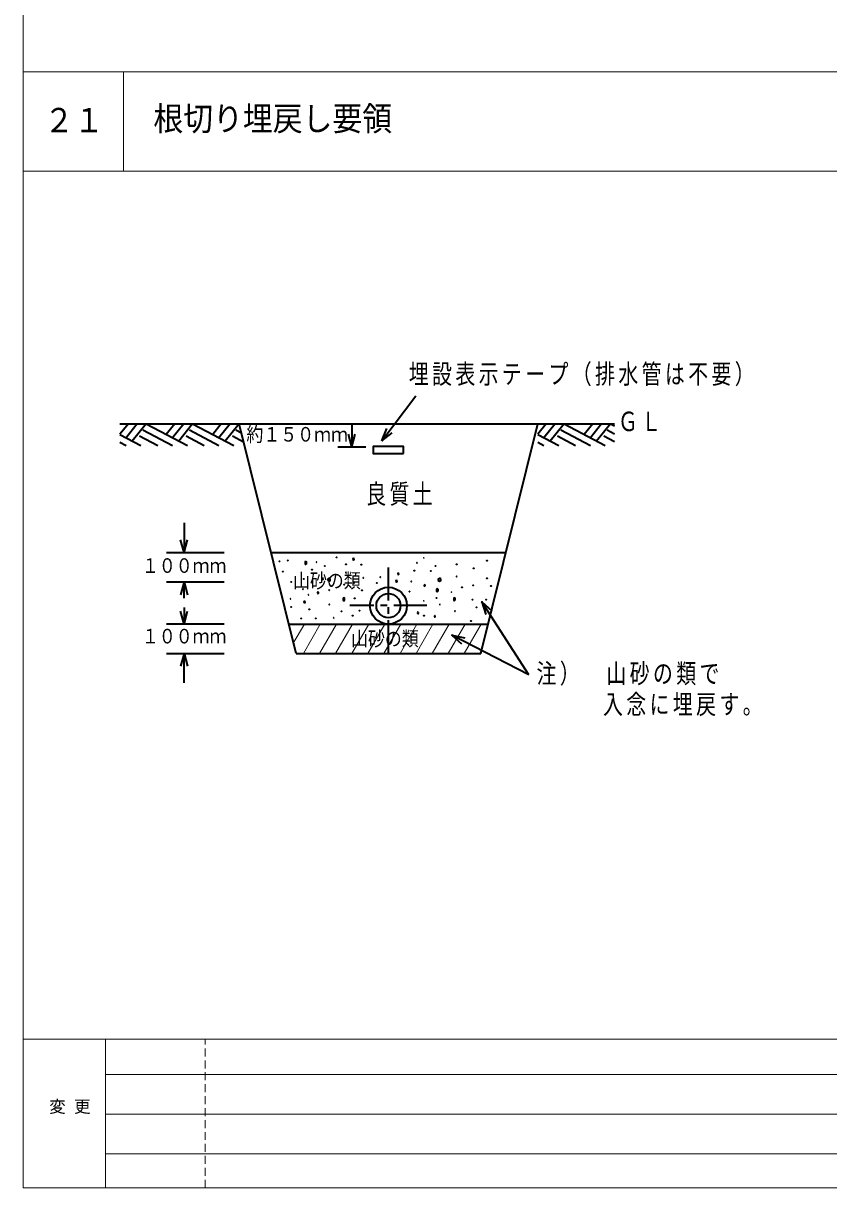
# Model space of a CAD drawing. Units: millimetres on the paper, enlarged 20 times, with parts at other scales. Extents: x -7805 to 8215, y -5592 to 5488.
# Drawn here: x -7805 to -5376, y -5592 to -2081 of the extents above; entities that cross this region are included whole.
import ezdxf
from ezdxf.enums import TextEntityAlignment as Align

# ---------------------------------------------------------------- set-up
doc = ezdxf.new("R2010")
doc.units = ezdxf.units.MM
doc.header["$LTSCALE"] = 20
doc.linetypes.add('CHAIN1', pattern=[8, 5, -1, 1, -1])
doc.linetypes.add('DASHED1', pattern=[1.8, 1.2, -0.6])
for name, color, linetype, lineweight in [('2-0_衛生', 4, 'Continuous', 35), ('E-0', 7, 'Continuous', 18), ('F-0', 5, 'Continuous', 18)]:
    doc.layers.add(name, color=color, linetype=linetype, lineweight=lineweight)
doc.styles.add('ＭＳ ゴシック', font='')
doc.styles.get('ＭＳ ゴシック').set_extended_font_data('MS Gothic')

msp = doc.modelspace()

# ---------------------------------------------------------------- linework, layer by layer
at = {"layer": '2-0_衛生', "color": 7, "lineweight": 18}
for p, q in [((-7804.67, -2226.51), (8215.33, -2226.51)), ((-7502.49, -2226.51), (-7502.49, -2526.51)), ((-7804.67, -2526.51), (-1152.17, -2526.51)), ((-6990.62, -3950.24), (-6957.14, -3892.33)), ((-6960.29, -3980.97), (-6909.08, -3892.72)), ((-6911.44, -3980.97), (-6860.23, -3892.33)), ((-6863.38, -3980.97), (-6812.17, -3892.72)), ((-6814.53, -3980.97), (-6763.32, -3892.33)), ((-6765.68, -3980.57), (-6714.86, -3892.72)), ((-6717.62, -3980.97), (-6666.41, -3892.33)), ((-6668.77, -3980.57), (-6617.96, -3892.33)), ((-6620.32, -3980.97), (-6569.5, -3892.72)), ((-6571.86, -3980.57), (-6521.05, -3892.33)), ((-6523.41, -3980.97), (-6472.59, -3892.72)), ((-6474.96, -3980.57), (-6424.14, -3892.33))]:
    msp.add_line(p, q, dxfattribs=at)
at = {"layer": '2-0_衛生'}
for p, q in [((-6723.92, -3340.03), (-6620.71, -3204.52)), ((-6814.14, -3288.03), (-6814.14, -3358.15)), ((-6814.14, -3358.15), (-6824.49, -3319.51)), ((-6814.14, -3358.15), (-6803.78, -3319.51)), ((-6723.92, -3340.03), (-6708.75, -3303.02)), ((-6723.92, -3340.03), (-6692.28, -3315.57)), ((-6856.29, -3358.15), (-6771.99, -3358.15)), ((-7319.95, -3587.42), (-7319.95, -3676.45)), ((-7319.95, -3676.45), (-7330.31, -3637.82)), ((-7319.95, -3676.45), (-7309.6, -3637.82)), ((-7372.74, -3676.45), (-7199.41, -3676.45)), ((-7372.74, -3765.09), (-7199.41, -3765.09)), ((-7319.95, -3765.09), (-7330.31, -3803.73)), ((-7319.95, -3814.33), (-7319.95, -3765.09)), ((-7319.95, -3765.09), (-7309.6, -3803.73)), ((-6421.82, -3825.18), (-6409.59, -3863.27)), ((-7319.95, -3892.33), (-7330.31, -3853.69)), ((-7319.95, -3842.69), (-7319.95, -3892.33)), ((-7319.95, -3892.33), (-7309.6, -3853.69)), ((-7199.41, -3892.33), (-7372.74, -3892.33)), ((-6512.77, -3925.47), (-6473.68, -3933.93)), ((-7372.74, -3980.97), (-7199.41, -3980.97)), ((-7319.95, -3980.97), (-7330.31, -4019.6)), ((-7319.95, -4070), (-7319.95, -3980.97)), ((-7319.95, -3980.97), (-7309.6, -4019.6))]:
    msp.add_line(p, q, dxfattribs=at)
at = {"layer": '2-0_衛生', "color": 3}
for p, q in [((-7513.54, -3288.03), (-7153.27, -3288.03)), ((-7487.89, -3288.03), (-7513.54, -3320.09)), ((-7461, -3288.03), (-7494.84, -3330.33)), ((-7434.1, -3288.03), (-7475.99, -3340.39)), ((-7434.1, -3288.03), (-7310.06, -3354.22)), ((-7347.89, -3288.03), (-7373.68, -3320.27)), ((-7321, -3288.03), (-7354.84, -3330.33)), ((-7294.1, -3288.03), (-7335.99, -3340.39)), ((-7294.1, -3288.03), (-7170.06, -3354.22)), ((-7207.89, -3288.03), (-7233.68, -3320.27)), ((-7181, -3288.03), (-7214.84, -3330.33)), ((-7154.1, -3288.03), (-7195.99, -3340.39)), ((-6982.35, -3980.97), (-7154.1, -3288.03)), ((-7154.1, -3288.03), (-6253.56, -3288.03)), ((-6227.91, -3288.03), (-6253.56, -3320.09)), ((-6201.02, -3288.03), (-6234.86, -3330.33)), ((-6174.13, -3288.03), (-6216.01, -3340.39)), ((-6174.13, -3288.03), (-6050.09, -3354.22)), ((-6087.91, -3288.03), (-6113.71, -3320.27)), ((-6061.02, -3288.03), (-6094.86, -3330.33)), ((-6034.13, -3288.03), (-6076.01, -3340.39)), ((-6034.13, -3288.03), (-6022.29, -3294.35)), ((-7513.54, -3320.35), (-7450.06, -3354.22)), ((-7453.88, -3325.09), (-7399.28, -3354.22)), ((-7443.99, -3306.56), (-7354.67, -3354.22)), ((-7313.88, -3325.09), (-7259.28, -3354.22)), ((-7303.99, -3306.56), (-7214.67, -3354.22)), ((-7173.88, -3325.09), (-7140.51, -3342.89)), ((-7163.99, -3306.56), (-7146.78, -3315.74)), ((-6253.56, -3320.35), (-6190.09, -3354.22)), ((-6193.9, -3325.09), (-6139.3, -3354.22)), ((-6184.01, -3306.56), (-6094.69, -3354.22)), ((-6053.9, -3325.09), (-6022.29, -3341.95)), ((-6044.01, -3306.56), (-6022.29, -3318.15)), ((-7513.54, -3344.15), (-7494.67, -3354.22)), ((-6253.56, -3344.15), (-6234.69, -3354.22)), ((-7057.98, -3676.45), (-6349.69, -3676.45)), ((-6807.05, -3695.36), (-6808.62, -3694.57)), ((-6900.8, -3754.45), (-6902.38, -3753.66)), ((-6879.14, -3756.03), (-6883.08, -3754.06)), ((-6671.93, -3739.88), (-6673.5, -3739.09)), ((-6545.87, -3756.03), (-6549.8, -3754.06)), ((-6806.65, -3765.88), (-6808.23, -3765.09)), ((-6677.83, -3761.94), (-6679.41, -3761.15)), ((-6594.32, -3773.36), (-6595.5, -3774.54)), ((-6593.14, -3774.54), (-6594.32, -3773.36)), ((-6593.14, -3776.91), (-6593.14, -3774.54)), ((-6556.5, -3784.79), (-6558.86, -3787.15)), ((-6553.74, -3787.54), (-6556.5, -3784.79)), ((-6553.74, -3792.66), (-6553.74, -3787.54)), ((-6954.77, -3824.57), (-6956.35, -3823.79)), ((-6914.2, -3796.6), (-6915.77, -3795.82)), ((-6614.41, -3856.09), (-6615.59, -3857.27)), ((-6613.23, -3857.27), (-6614.41, -3856.09)), ((-6613.23, -3859.63), (-6613.23, -3857.27)), ((-7005.98, -3892.33), (-6401.68, -3892.33)), ((-6563.99, -3866.33), (-6565.17, -3867.51)), ((-6562.8, -3867.51), (-6563.99, -3866.33)), ((-6562.8, -3869.88), (-6562.8, -3867.51)), ((-6982.35, -3980.97), (-6424.93, -3980.97)), ((-6426.5, -3980.97), (-6424.14, -3976.63))]:
    msp.add_line(p, q, dxfattribs=at)
at = {"layer": '2-0_衛生', "linetype": 'CHAIN1'}
for p, q in [((-6703.83, -3980.97), (-6703.83, -3721.76)), ((-6587.62, -3836.79), (-6820.05, -3836.79))]:
    msp.add_line(p, q, dxfattribs=at)
at = {"layer": '2-0_衛生', "color": 3}
for points in [[(-6425.32, -3980.97), (-6253.56, -3288.03), (-6022.29, -3288.03)], [(-6808.62, -3694.57), (-6810.59, -3695.76), (-6810.59, -3697.73)], [(-6810.59, -3697.73), (-6808.62, -3698.51), (-6807.05, -3697.73), (-6807.05, -3695.36)], [(-6902.38, -3753.66), (-6904.35, -3754.85), (-6904.35, -3756.82)], [(-6904.35, -3756.82), (-6902.38, -3757.6), (-6900.8, -3756.82), (-6900.8, -3754.45)], [(-6883.08, -3754.06), (-6886.62, -3756.82), (-6886.62, -3761.15)], [(-6886.62, -3761.15), (-6883.08, -3762.73), (-6879.14, -3760.76), (-6879.14, -3756.03)], [(-6673.5, -3739.09), (-6675.47, -3740.27), (-6675.47, -3742.24)], [(-6675.47, -3742.24), (-6673.5, -3743.03), (-6671.93, -3742.24), (-6671.93, -3739.88)], [(-6549.8, -3754.06), (-6553.35, -3756.82), (-6553.35, -3761.15)], [(-6553.35, -3761.15), (-6549.8, -3762.73), (-6545.87, -3760.76), (-6545.87, -3756.03)], [(-6808.23, -3765.09), (-6810.2, -3766.27), (-6810.2, -3768.24)], [(-6810.2, -3768.24), (-6808.23, -3769.03), (-6806.65, -3768.24), (-6806.65, -3765.88)], [(-6679.41, -3761.15), (-6681.38, -3762.33), (-6681.38, -3764.3)], [(-6681.38, -3764.3), (-6679.41, -3765.09), (-6677.83, -3764.3), (-6677.83, -3761.94)], [(-6595.5, -3774.54), (-6595.5, -3776.91), (-6594.32, -3778.48), (-6593.14, -3776.91)], [(-6558.86, -3787.15), (-6558.86, -3792.66), (-6556.5, -3795.42), (-6553.74, -3792.66)], [(-6956.35, -3823.79), (-6958.32, -3824.97), (-6958.32, -3826.94)], [(-6958.32, -3826.94), (-6956.35, -3827.72), (-6954.77, -3826.94), (-6954.77, -3824.57)], [(-6915.77, -3795.82), (-6917.74, -3797), (-6917.74, -3798.97)], [(-6917.74, -3798.97), (-6915.77, -3799.75), (-6914.2, -3798.97), (-6914.2, -3796.6)], [(-6615.59, -3857.27), (-6615.59, -3859.63), (-6614.41, -3861.21), (-6613.23, -3859.63)], [(-6565.17, -3867.51), (-6565.17, -3869.88), (-6563.99, -3871.45), (-6562.8, -3869.88)]]:
    msp.add_lwpolyline(points, dxfattribs=at)
for points in [[(-6658.53, -3378.24), (-6658.53, -3356.97), (-6749.93, -3356.97), (-6749.93, -3378.24)], [(-6953.59, -3702.85), (-6954.77, -3704.82), (-6954.77, -3710.33), (-6953.59, -3712.69), (-6951.23, -3710.33), (-6951.23, -3704.82)], [(-6838.56, -3811.97), (-6839.74, -3813.94), (-6839.74, -3819.45), (-6838.56, -3821.82), (-6836.2, -3819.45), (-6836.2, -3813.94)], [(-6505.29, -3811.97), (-6506.47, -3813.94), (-6506.47, -3819.45), (-6505.29, -3821.82), (-6502.93, -3819.45), (-6502.93, -3813.94)]]:
    msp.add_lwpolyline(points, close=True, dxfattribs=at)
at = {"layer": '2-0_衛生'}
for points in [[(-6280.16, -4045.06), (-6421.82, -3825.18), (-6392.19, -3852.06)], [(-6280.16, -4045.06), (-6512.77, -3925.47), (-6483.15, -3952.34)]]:
    msp.add_lwpolyline(points, dxfattribs=at)
at = {"layer": '2-0_衛生', "color": 3}
for centre, radius in [((-7031.98, -3703.24), 0.394), ((-7007.17, -3700.48), 0.394), ((-6920.5, -3705.6), 0.394), ((-6895.29, -3717.03), 0.394), ((-6859.83, -3691.42), 0.394), ((-6831.47, -3711.91), 0.394), ((-6785.38, -3713.09), 0.394), ((-6617.56, -3707.57), 0.394), ((-6597.08, -3692.6), 0.394), ((-6562.02, -3717.03), 0.394), ((-6498.2, -3711.91), 0.394), ((-6406.41, -3701.27), 0.394), ((-7021.74, -3733.97), 0.394), ((-6959.11, -3756.03), 0.394), ((-6934.29, -3728.45), 0.394), ((-6831.47, -3736.72), 0.394), ((-6779.47, -3752.88), 0.394), ((-6728.26, -3750.91), 0.394), ((-6625.84, -3731.21), 0.394), ((-6575.8, -3732), 0.394), ((-6498.2, -3748.94), 0.394), ((-6446.99, -3724.51), 0.394), ((-6406.41, -3754.45), 0.394), ((-6996.53, -3765.09), 0.394), ((-6961.08, -3787.15), 0.394), ((-6882.29, -3789.91), 0.394), ((-6837.38, -3773.36), 0.394), ((-6783.41, -3790.69), 0.394), ((-6703.83, -3836.79), 55.55), ((-6738.89, -3768.24), 0.394), ((-6634.9, -3763.91), 0.394), ((-6481.65, -3781.63), 0.394), ((-6448.17, -3775.72), 0.394), ((-6394.59, -3777.69), 0.394), ((-6998.89, -3816.3), 0.394), ((-6944.92, -3804.09), 0.394), ((-6805.47, -3814.72), 0.394), ((-6703.83, -3836.79), 36.24), ((-6640.02, -3794.24), 0.394), ((-6597.08, -3822.21), 0.394), ((-6558.86, -3813.54), 0.394), ((-6513.56, -3796.21), 0.394), ((-6450.14, -3818.66), 0.394), ((-6409.17, -3818.66), 0.394), ((-6996.92, -3840.72), 0.394), ((-6942.17, -3847.82), 0.394), ((-6881.89, -3833.24), 0.394), ((-6845.26, -3853.72), 0.394), ((-6790.89, -3851.76), 0.394), ((-6548.62, -3833.24), 0.394), ((-6502.93, -3853.33), 0.394), ((-6438.32, -3841.91), 0.394), ((-6411.53, -3847.82), 0.394), ((-6966.98, -3875.39), 0.394), ((-6922.86, -3875.39), 0.394), ((-6868.5, -3873.42), 0.394), ((-6811.38, -3866.72), 0.394), ((-6596.68, -3866.72), 0.394), ((-6454.87, -3882.88), 0.394)]:
    msp.add_circle(centre, radius, dxfattribs=at)
at = {"layer": 'E-0'}
msp.add_line((-7804.67, -5592.1), (-7804.67, 5487.9), dxfattribs=at)
at = {"layer": 'F-0', "color": 7}
for p, q in [((-7804.68, -5143.78), (4073.01, -5143.78)), ((-7556.68, -5592.1), (-7556.68, -5143.78)), ((-7556.68, -5250.34), (-3969.68, -5250.34)), ((-7556.68, -5370.34), (-3969.68, -5370.34)), ((-7556.68, -5490.34), (-3969.68, -5490.34)), ((8035.31, -5592.1), (-7804.68, -5592.1)), ((8199.32, -5592.1), (-7804.67, -5592.1))]:
    msp.add_line(p, q, dxfattribs=at)
at = {"layer": 'F-0', "color": 7, "linetype": 'DASHED1'}
msp.add_line((-7256.68, -5592.1), (-7256.68, -5143.78), dxfattribs=at)

# ---------------------------------------------------------------- texts
at = {"layer": '2-0_衛生', "color": 7, "style": 'ＭＳ ゴシック'}
for s, height, width, p in [('２１', 73.31, 0.9, (-7741.96, -2431.02)), ('\u3000根切り埋戻し要領', 73.31, 0.9, (-7502.49, -2426.51)), ('約１５０ｍｍ', 43.99, 0.85, (-7131.83, -3355.21)), ('１００ｍｍ', 43.99, 0.85, (-7447.05, -3751.08)), ('山砂の類', 43.99, 0.85, (-6991.35, -3796.69)), ('１００ｍｍ', 43.99, 0.85, (-7447.05, -3963.93)), ('山砂の類', 43.99, 0.85, (-6816.51, -3971.53))]:
    msp.add_text(s, height=height, dxfattribs=dict(at, width=width)).set_placement(p, align=Align.BOTTOM_LEFT)
at = {"layer": '2-0_衛生', "color": 7, "char_height": 58.65, "attachment_point": 7, "style": 'ＭＳ ゴシック'}
for s, insert in [('\\T1.17;\\W0.75;埋設表示テープ（排水管は不要）', (-6642.29, -3175.18)), ('\\T1.17;\\W0.75;ＧＬ', (-6011.72, -3311.41)), ('\\T1.17;\\W0.75;良質土', (-6770.8, -3535.83)), ('\\T1.17;\\W0.75;注）\u3000山砂の類で', (-6257.17, -4078.26)), ('\\T1.17;\\W0.75;\u3000\u3000\u3000入念に埋戻す。', (-6267.39, -4170.19))]:
    msp.add_mtext(s, dxfattribs=dict(at, insert=insert))
at = {"layer": 'F-0', "color": 7, "style": 'ＭＳ ゴシック'}
msp.add_text('変 更', height=36.66, dxfattribs=at).set_placement((-7726.68, -5376.78), align=Align.BOTTOM_LEFT)

doc.saveas('drawing.dxf')
